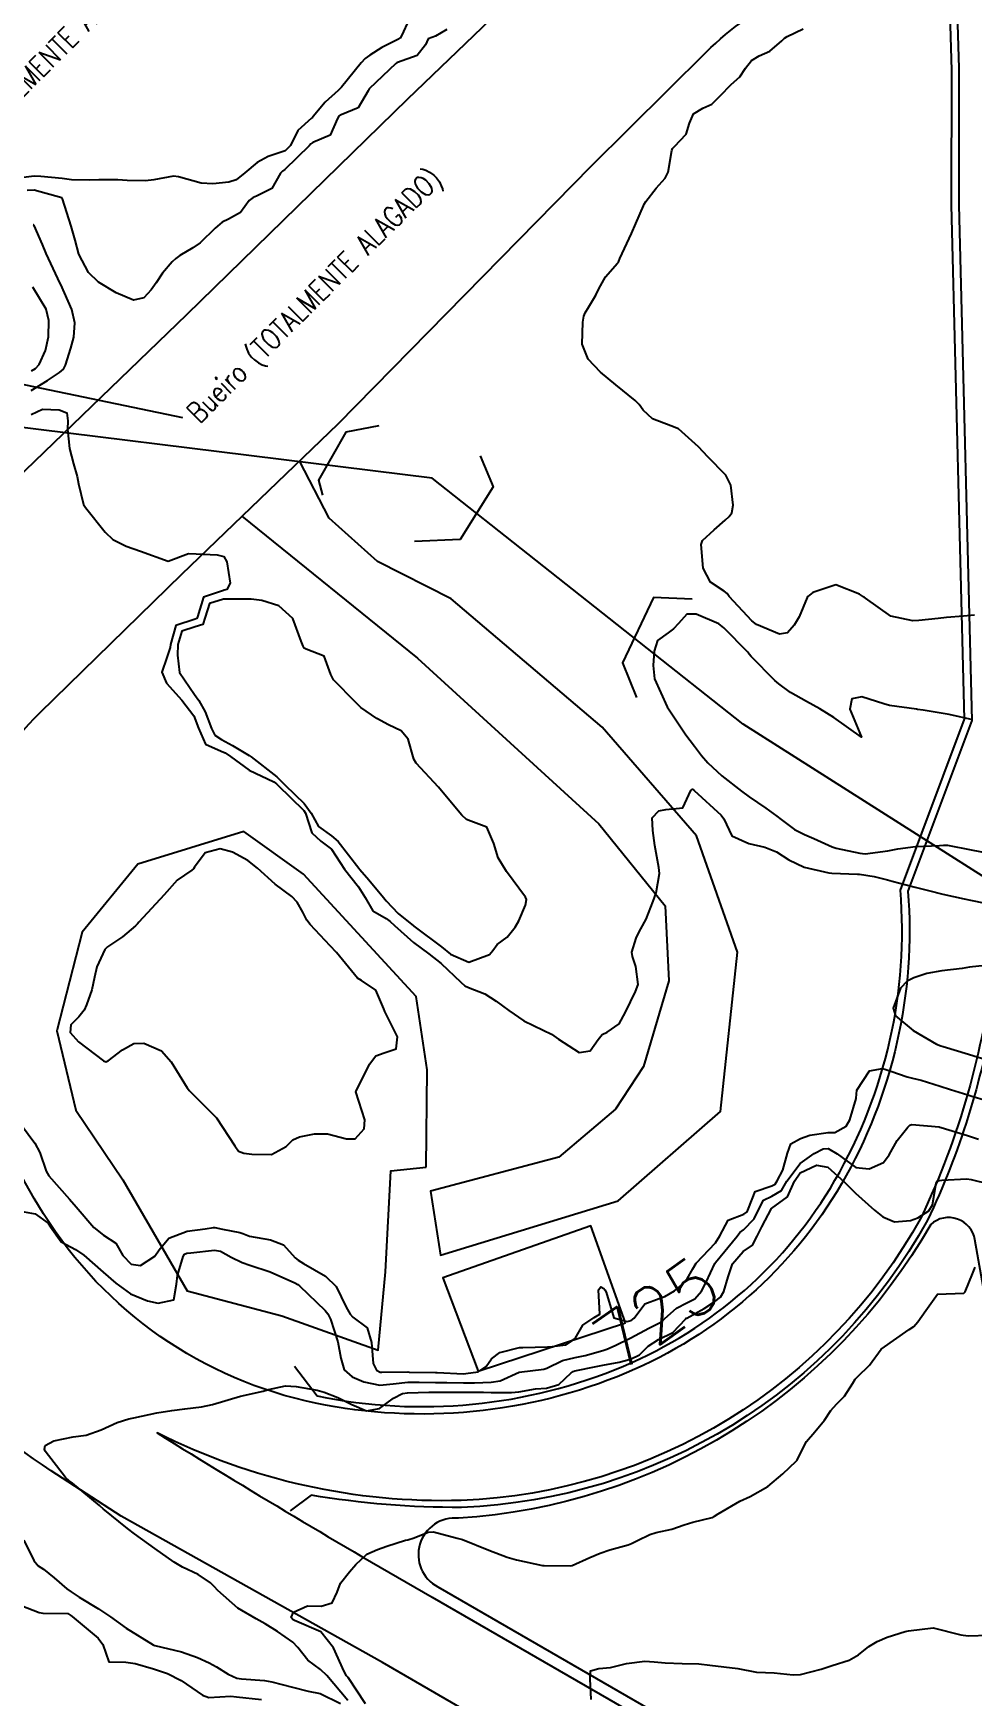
# Model space of a CAD drawing. Header units: metres. Extents: x 318500 to 325275, y 7408834 to 7428799.
# Drawn here: x 320517 to 320584.5, y 7414382.8 to 7414502.5 of the extents above; entities that cross this region are included whole.
import ezdxf
from ezdxf.enums import TextEntityAlignment as Align

# ---------------------------------------------------------------- set-up
doc = ezdxf.new("R2010")
doc.units = ezdxf.units.M
doc.header["$MEASUREMENT"] = 0
doc.linetypes.add('CONTINUO', pattern=[0])
for name, color, linetype in [('Canteiro', 45, 'Continuous'), ('Cemitério', 206, 'Continuous'), ('Cotas', 45, 'Continuous'), ('Curvas de Nivel 1m', 11, 'Continuous'), ('Curvas de Nivel 5m', 15, 'Continuous'), ('Edificações', 30, 'Continuous'), ('Hidrografia', 140, 'Continuous'), ('Pontes_Viadutos_Tubos', 190, 'Continuous'), ('TEXTO', 45, 'Continuous'), ('Vias Primárias', 230, 'Continuous'), ('Vias Secundárias', 230, 'Continuous')]:
    doc.layers.add(name, color=color, linetype=linetype)
doc.styles.add('ROMANS', font='romans', dxfattribs={"height": 0.2})
doc.styles.add('Style-STANDARD', font='STANDARD.shx')

msp = doc.modelspace()

# ---------------------------------------------------------------- linework, layer by layer
at = {"layer": 'Canteiro'}
msp.add_lwpolyline([(320590.76, 7414381.42), (320584.67, 7414415.72, 0.587022), (320581.5, 7414416.82, -0.25296), (320547.54, 7414395.68, 0.822652), (320546.06, 7414390.74), (320574.26, 7414374.45, -0.123377), (320593.14, 7414356.34, 0.045584), (320594.18, 7414355.1, 1.138892), (320595.04, 7414355.6), (320590.76, 7414381.42)], format="xyb", dxfattribs=at)
at = {"layer": 'Cemitério'}
msp.add_lwpolyline([(320545.21, 7414420.94), (320545.3, 7414427.93), (320544.49, 7414433.2), (320536.4, 7414442), (320532.12, 7414445.09), (320524.49, 7414442.73), (320520.49, 7414437.83), (320518.67, 7414430.75), (320520.04, 7414425.03), (320523.4, 7414420.03), (320528.03, 7414412.04), (320534.85, 7414410.23), (320541.76, 7414407.78), (320542.3, 7414413.41), (320542.67, 7414420.67), (320545.21, 7414420.94)], dxfattribs=at)
at = {"layer": 'Curvas de Nivel 1m', "flags": 128}
for points, elevation in [([(320543.99, 7414503.52), (320543.45, 7414502.32), (320543.35, 7414502.15), (320543.18, 7414502.05), (320542.02, 7414501.48), (320541.16, 7414500.93), (320540.82, 7414500.69), (320540.55, 7414500.36), (320539.13, 7414498.63), (320539.01, 7414498.5), (320538.88, 7414498.38), (320537.95, 7414497.55), (320537.1, 7414496.51), (320537.05, 7414496.45), (320536.98, 7414496.4), (320536, 7414495.5), (320535.47, 7414494.42), (320535.07, 7414494.03), (320533.86, 7414493.64), (320533.06, 7414493.21), (320532.19, 7414492.46), (320531.55, 7414491.96), (320531.04, 7414491.78), (320529.87, 7414491.67), (320529.04, 7414491.72), (320527.4, 7414492.17), (320527.05, 7414492.21), (320525.64, 7414491.95), (320525.04, 7414491.89), (320523.71, 7414491.91), (320523.04, 7414491.95), (320521.68, 7414491.96), (320521.04, 7414491.93), (320519.71, 7414491.96), (320519.04, 7414492.04), (320517.51, 7414492.2), (320517.04, 7414492.23), (320515.67, 7414492.05)], 723), ([(320546.71, 7414502.76), (320545.88, 7414502.29), (320545.36, 7414502.11), (320545.17, 7414501.67), (320544.57, 7414500.89), (320543.15, 7414500.39), (320543.1, 7414500.37), (320543.03, 7414500.32), (320541.13, 7414498.5), (320541.04, 7414498.35), (320540.34, 7414497.13), (320539.1, 7414496.63), (320538.93, 7414496.54), (320538.85, 7414496.37), (320538.31, 7414495.16), (320537.07, 7414494.65), (320536.92, 7414494.55), (320536.8, 7414494.4), (320535.05, 7414492.69), (320534.9, 7414492.58), (320534.75, 7414492.43), (320534.13, 7414491.34), (320533.03, 7414490.79), (320532.79, 7414490.69), (320532.49, 7414490.46), (320531.87, 7414489.61), (320531, 7414489.13), (320530.56, 7414488.92), (320530.05, 7414488.49), (320528.98, 7414487.43), (320528.43, 7414487.06), (320527.51, 7414486.52), (320527.21, 7414486.29), (320526.96, 7414486.05), (320526.26, 7414485.23), (320525.81, 7414484.55), (320525.45, 7414484.04), (320524.92, 7414483.46), (320524.18, 7414483.31), (320522.93, 7414483.83), (320521.66, 7414484.6), (320520.95, 7414485.28), (320520.25, 7414486.62), (320519.98, 7414487.62), (320519.7, 7414488.63), (320519.08, 7414490.58), (320519.04, 7414490.64), (320519.02, 7414490.65), (320517.03, 7414491.22), (320516.53, 7414491.18)], 722), ([(320584.63, 7414460.63), (320583.84, 7414460.57), (320582.63, 7414460.47), (320582.02, 7414460.41), (320580.63, 7414460.26), (320580.21, 7414460.23), (320578.63, 7414460.57), (320576.81, 7414461.87), (320576.71, 7414461.93), (320576.65, 7414461.96), (320576.38, 7414462.15), (320574.66, 7414462.82), (320573.02, 7414462.28), (320572.65, 7414461.99), (320572.62, 7414461.92), (320572.04, 7414460.52), (320571.68, 7414459.93), (320571.19, 7414459.36), (320570.61, 7414459.27), (320568.96, 7414459.97), (320568.62, 7414460.23), (320567, 7414461.99), (320566.85, 7414462.19), (320566.65, 7414462.37), (320565.65, 7414463.01), (320565.13, 7414464.02), (320564.99, 7414465.73), (320565.08, 7414466.02), (320565.93, 7414466.79), (320566.72, 7414467.48), (320566.99, 7414467.73), (320567.19, 7414467.99), (320567.29, 7414468.55), (320567.13, 7414469.99), (320566.76, 7414470.72), (320565.46, 7414472.02), (320564.79, 7414472.76), (320563.37, 7414474.04), (320562.81, 7414474.27), (320561.5, 7414474.76), (320560.82, 7414475.38), (320560.54, 7414475.8), (320560.25, 7414476.09), (320558.85, 7414477.21), (320557.76, 7414478.12), (320556.87, 7414479.05), (320556.44, 7414480.14), (320556.48, 7414481.71), (320556.56, 7414482.14), (320556.65, 7414482.4), (320556.92, 7414482.82), (320557.41, 7414483.65), (320557.62, 7414484.12), (320558.1, 7414484.97), (320558.97, 7414485.97), (320559.04, 7414486.04), (320559.07, 7414486.11), (320559.15, 7414486.29), (320559.97, 7414488.1), (320560.28, 7414488.81), (320560.84, 7414490.08), (320560.9, 7414490.2), (320561.02, 7414490.4), (320561.76, 7414491.35), (320562.39, 7414492.07), (320562.62, 7414492.5), (320562.88, 7414494.06), (320562.92, 7414494.21), (320563.07, 7414494.35), (320563.91, 7414495.23), (320564.16, 7414496.04), (320564.44, 7414496.71), (320565.12, 7414497.12), (320565.75, 7414497.39), (320566.35, 7414498.01), (320567.14, 7414498.81), (320567.77, 7414499.36), (320568.18, 7414499.99), (320568.6, 7414500.54), (320569.16, 7414500.87), (320569.93, 7414501.2), (320570.79, 7414501.96), (320570.99, 7414502.14), (320571.18, 7414502.26), (320572.32, 7414502.81)], 722), ([(320516.83, 7414476.81), (320517.99, 7414477.51), (320518.85, 7414478.1), (320519.15, 7414478.34), (320519.29, 7414478.63), (320519.66, 7414479.84), (320519.89, 7414480.63), (320519.96, 7414481.68), (320519.75, 7414482.63), (320518.94, 7414484.43), (320518.83, 7414484.64), (320518.73, 7414484.86), (320517.9, 7414486.66), (320517.63, 7414487.31), (320517.04, 7414488.67), (320516.99, 7414488.73), (320516.95, 7414488.71)], 721), ([(320516.81, 7414475.07), (320517.63, 7414475.47), (320518.82, 7414475.41), (320519.38, 7414475.2), (320519.46, 7414474.63), (320519.42, 7414474.01), (320519.58, 7414472.63), (320519.86, 7414471.52), (320520.12, 7414470.62), (320520.22, 7414470.09), (320520.59, 7414468.61), (320520.73, 7414468.39), (320522.13, 7414466.6), (320522.69, 7414466.09), (320523.65, 7414465.61), (320524.68, 7414465.25), (320526.67, 7414464.53), (320528.13, 7414465.07), (320528.68, 7414465.05), (320530.19, 7414464.98), (320530.68, 7414464.86), (320530.89, 7414464.48), (320531.12, 7414462.94), (320530.88, 7414462.48), (320530.7, 7414462.43), (320530.65, 7414462.42), (320529.21, 7414461.93), (320528.78, 7414460.51), (320528.74, 7414460.39), (320528.62, 7414460.35), (320527.23, 7414459.9), (320526.83, 7414458.53), (320526.81, 7414458.31), (320526.58, 7414457.59), (320526.21, 7414456.54), (320526.56, 7414455.74), (320527.65, 7414454.52), (320528.52, 7414453.4), (320528.86, 7414452.5), (320529.36, 7414451.36), (320530.49, 7414450.85), (320530.76, 7414450.74), (320531.15, 7414450.47), (320532.48, 7414449.5), (320534.26, 7414448.64), (320534.46, 7414448.5), (320534.54, 7414448.43), (320536.43, 7414446.59), (320536.54, 7414446.4), (320537, 7414444.98), (320537.65, 7414444.38), (320538.4, 7414443.81), (320539.34, 7414442.36), (320540.36, 7414441.09), (320540.84, 7414440.34), (320541.38, 7414439.37), (320542.33, 7414438.81), (320542.63, 7414438.61), (320542.94, 7414438.31), (320544.31, 7414437.1), (320545.4, 7414436.28), (320546.29, 7414435.58), (320547.7, 7414434.25), (320547.99, 7414433.97), (320548.27, 7414433.85), (320549.44, 7414433.4), (320550.26, 7414432.88), (320551.15, 7414432.2), (320552.24, 7414431.46), (320553.62, 7414430.78), (320554.23, 7414430.5), (320554.72, 7414430.15), (320556.21, 7414429.19), (320557.02, 7414429.31), (320557.59, 7414430.12), (320557.87, 7414430.47), (320558.23, 7414430.64), (320559.1, 7414431.24), (320559.56, 7414432.09), (320560.26, 7414433.56), (320560.45, 7414434.08), (320560.29, 7414435.37), (320560.06, 7414436.08), (320560, 7414436.39), (320560.32, 7414437.41), (320560.54, 7414437.87), (320560.66, 7414438.08), (320561.04, 7414438.77), (320561.54, 7414440.06), (320561.75, 7414440.67), (320561.99, 7414442.06), (320561.94, 7414442.5), (320561.65, 7414444.06), (320561.51, 7414445.15), (320561.46, 7414446.06), (320561.94, 7414446.56), (320562.44, 7414446.65), (320563.68, 7414446.79), (320564.25, 7414448.03), (320564.36, 7414448.13), (320564.46, 7414448.06), (320564.49, 7414448.03), (320566.43, 7414446.26), (320566.61, 7414446), (320567.19, 7414444.76), (320568.41, 7414444.22), (320569.57, 7414443.96), (320570.4, 7414443.61), (320571.28, 7414443.05), (320572.39, 7414442.51), (320574.17, 7414442.11), (320574.38, 7414442.09), (320576.24, 7414442.01), (320576.38, 7414442), (320577.42, 7414441.85), (320578.38, 7414441.61), (320578.71, 7414441.5), (320580.37, 7414441.07), (320581.33, 7414440.83), (320582.36, 7414440.58), (320583.89, 7414440.23), (320584.36, 7414440.13), (320586.35, 7414439.73)], 722), ([(320584.53, 7414453.11), (320582.83, 7414453.5), (320582.54, 7414453.55), (320580.95, 7414453.81), (320580.54, 7414453.86), (320580.48, 7414453.87), (320578.54, 7414454.15), (320578.13, 7414454.27), (320576.55, 7414454.77), (320575.82, 7414454.61), (320575.68, 7414453.88), (320576.51, 7414451.87), (320574.53, 7414453.27), (320573.52, 7414453.91), (320572.55, 7414454.44), (320571.42, 7414455.08), (320570.57, 7414455.69), (320570.28, 7414455.95), (320568.59, 7414457.66), (320568.45, 7414457.83), (320568.34, 7414457.97), (320566.62, 7414459.74), (320566.26, 7414460.01), (320564.63, 7414460.72), (320563.96, 7414460.71), (320563.35, 7414460.04), (320563, 7414459.66), (320562.61, 7414459.38), (320561.84, 7414458.82), (320561.6, 7414458.06), (320561.53, 7414457.01), (320561.64, 7414456.06), (320562.54, 7414454.05), (320563.89, 7414452.04), (320564.5, 7414451.21), (320565.01, 7414450.54), (320565.46, 7414450.02), (320566.48, 7414449.08), (320567.9, 7414447.98), (320568.45, 7414447.58), (320569.65, 7414446.75), (320570.43, 7414446.19), (320570.74, 7414445.95), (320571.71, 7414445.22), (320572.42, 7414444.86), (320573.09, 7414444.58), (320574.41, 7414443.98), (320574.69, 7414443.89), (320576.4, 7414443.51), (320576.79, 7414443.48), (320578.41, 7414443.69), (320578.53, 7414443.71), (320579.14, 7414443.83), (320580.41, 7414443.99), (320582.13, 7414444.07), (320582.41, 7414444.09), (320582.71, 7414444.09), (320584.41, 7414443.76), (320586.4, 7414443.38)], 721), ([(320586.09, 7414435.52), (320584.29, 7414435.31), (320583.75, 7414435.23), (320582.29, 7414435.05), (320581.22, 7414434.87), (320580.28, 7414434.55), (320579.79, 7414434.31), (320579.32, 7414433.82), (320578.8, 7414432.38), (320578.97, 7414431.83), (320580.23, 7414430.77), (320581.91, 7414429.79), (320582.22, 7414429.67), (320582.39, 7414429.62), (320584.21, 7414429.06), (320585.21, 7414428.75)], 722), ([(320516.13, 7414423.95), (320517.09, 7414422.66), (320517.44, 7414421.99), (320517.89, 7414420.64), (320518.09, 7414420.31), (320519.57, 7414418.62), (320520.05, 7414418.07), (320521.33, 7414416.6), (320522.02, 7414416.05), (320522.9, 7414415.46), (320523.41, 7414414.57), (320524, 7414413.96), (320524.69, 7414413.86), (320525.71, 7414414.53), (320526.01, 7414414.99), (320526.72, 7414415.83), (320528.03, 7414416.34), (320529.34, 7414416.49), (320529.92, 7414416.59), (320530.03, 7414416.6), (320530.57, 7414416.47), (320531.81, 7414416.23), (320532.03, 7414416.16), (320532.51, 7414415.96), (320534.02, 7414415.71), (320534.95, 7414415.35), (320535.81, 7414414.4), (320536.01, 7414414.25), (320536.39, 7414414.01), (320537.99, 7414413.1), (320538.74, 7414412.36), (320539.47, 7414410.85), (320539.76, 7414410.35), (320539.95, 7414410.14), (320540.98, 7414409.38), (320541.28, 7414408.33), (320541.41, 7414406.82), (320541.64, 7414406.32), (320541.9, 7414406.19), (320542.04, 7414406.18), (320543.9, 7414406.2), (320544, 7414406.19), (320545.9, 7414406.15), (320546.02, 7414406.15), (320547.9, 7414406.07), (320548.06, 7414406.08), (320548.96, 7414406.22), (320549.53, 7414406.59), (320549.91, 7414407.14), (320550.51, 7414407.61), (320551.93, 7414407.96), (320552.16, 7414407.96), (320553.93, 7414408), (320554.08, 7414408.01), (320555.24, 7414408.14), (320555.93, 7414408.6), (320556.49, 7414409.57), (320557.3, 7414410.12), (320557.71, 7414410.36), (320557.61, 7414412.11), (320557.78, 7414412.32), (320557.98, 7414412.21), (320558.07, 7414412.11), (320558.15, 7414411.94), (320558.71, 7414410.1), (320559.68, 7414409.82), (320559.95, 7414409.9), (320560.16, 7414410.08), (320560.94, 7414411.09), (320561.97, 7414411.49), (320562.38, 7414411.64), (320563.07, 7414412.04), (320563.57, 7414412.45), (320563.99, 7414412.91), (320564.4, 7414413.63), (320564.64, 7414414.02), (320566.03, 7414415.5), (320566.32, 7414416), (320566.93, 7414417.11), (320568.05, 7414417.56), (320568.29, 7414417.73), (320568.38, 7414417.97), (320568.87, 7414419.17), (320570.08, 7414419.59), (320570.31, 7414419.72), (320570.46, 7414419.94), (320570.87, 7414420.71), (320571.19, 7414421.93), (320571.44, 7414422.61), (320572.13, 7414422.99), (320572.8, 7414423.24), (320574.13, 7414423.43), (320574.59, 7414423.43), (320575.41, 7414423.88), (320575.68, 7414424.34), (320576.14, 7414425.87), (320576.14, 7414425.9), (320576.18, 7414426.47), (320577.1, 7414427.86), (320578.02, 7414428.02), (320578.19, 7414427.99), (320578.63, 7414427.83), (320579.79, 7414427.42), (320580.19, 7414427.33), (320580.81, 7414427.18), (320582.18, 7414426.76), (320582.92, 7414426.52), (320584.17, 7414426.14), (320584.46, 7414426.05), (320585.42, 7414425.74)], 723), ([(320516.05, 7414417.76), (320517.11, 7414417.58), (320518.03, 7414416.9), (320518.21, 7414416.64), (320518.97, 7414415.57), (320520.01, 7414415), (320520.61, 7414414.6), (320521.99, 7414413.37), (320522.9, 7414412.58), (320523.97, 7414411.81), (320525.19, 7414411.31), (320525.96, 7414411.15), (320527.08, 7414411.4), (320527.27, 7414412.52), (320527.35, 7414413.15), (320527.75, 7414414.51), (320527.84, 7414414.68), (320528.01, 7414414.75), (320528.29, 7414414.78), (320530.01, 7414414.96), (320530.43, 7414414.89), (320531.19, 7414414.46), (320532, 7414414.07), (320532.55, 7414413.89), (320533.99, 7414413.41), (320535.78, 7414412.61), (320535.98, 7414412.5), (320536.12, 7414412.4), (320537.95, 7414410.63), (320538.15, 7414410.37), (320538.33, 7414409.99), (320538.87, 7414408.36), (320539.08, 7414407.19), (320539.32, 7414406.36), (320539.89, 7414405.86), (320540.73, 7414405.49), (320541.88, 7414405.25), (320542.84, 7414405.35), (320543.89, 7414405.46), (320544.71, 7414405.46), (320545.89, 7414405.45), (320546.71, 7414405.44), (320547.89, 7414405.41), (320548.7, 7414405.42), (320549.89, 7414405.46), (320550.54, 7414405.56), (320551.9, 7414406.19), (320553.67, 7414406.4), (320553.9, 7414406.48), (320555.03, 7414407.03), (320555.92, 7414407.23), (320556.66, 7414407.38), (320557.92, 7414407.74), (320558.2, 7414407.83), (320558.81, 7414408.1), (320559.94, 7414408.66), (320561.22, 7414409.34), (320561.95, 7414409.72), (320562.16, 7414409.84), (320562.38, 7414410.05), (320563.21, 7414410.79), (320563.97, 7414411.17), (320564.53, 7414411.47), (320565.02, 7414412.01), (320565.35, 7414412.65), (320565.96, 7414414), (320566.01, 7414414.08), (320567.57, 7414415.98), (320567.78, 7414416.23), (320568.04, 7414416.43), (320568.8, 7414417.21), (320569.15, 7414417.96), (320569.46, 7414418.57), (320570.07, 7414418.84), (320570.76, 7414419.26), (320571.14, 7414419.93), (320572.1, 7414421.2), (320573.11, 7414421.91), (320573.76, 7414422.25), (320574.12, 7414422.27), (320574.76, 7414421.88), (320576.1, 7414420.91), (320577.06, 7414420.81), (320578.1, 7414421.28), (320578.5, 7414421.83), (320579.09, 7414422.86), (320579.84, 7414423.81), (320579.99, 7414423.96), (320580.14, 7414423.99), (320582.1, 7414423.83), (320582.14, 7414423.82), (320582.24, 7414423.79), (320584.13, 7414423.2), (320584.92, 7414422.95)], 724), ([(320540.86, 7414382.33), (320539.61, 7414384.22), (320539.5, 7414384.35), (320539.31, 7414384.66), (320538.55, 7414386.36), (320537.65, 7414387.5), (320535.74, 7414388.32), (320535.66, 7414388.37), (320535.62, 7414388.4), (320535.52, 7414388.54), (320535.67, 7414388.92), (320536.69, 7414389.37), (320537.67, 7414389.35), (320538.45, 7414389.59), (320538.83, 7414390.36), (320539.05, 7414391), (320539.7, 7414391.83), (320540.17, 7414392.34), (320540.96, 7414393.09), (320541.73, 7414393.44), (320542.38, 7414393.66), (320543.74, 7414394.09), (320543.89, 7414394.13), (320544.36, 7414394.28), (320545.35, 7414394.67), (320545.75, 7414394.71), (320547.45, 7414394.24), (320547.74, 7414394.18), (320547.83, 7414394.15), (320549.73, 7414393.37), (320551.03, 7414392.88), (320551.72, 7414392.69), (320553.58, 7414392.29), (320553.71, 7414392.27), (320555.59, 7414392.25), (320555.71, 7414392.28), (320556.98, 7414392.85), (320557.73, 7414393.17), (320558.43, 7414393.4), (320559.74, 7414393.76), (320559.97, 7414393.85), (320560.4, 7414394.07), (320561.29, 7414394.51), (320561.75, 7414394.65), (320562.89, 7414394.9), (320563.76, 7414395.2), (320564.39, 7414395.39), (320565.77, 7414395.74), (320565.94, 7414395.82), (320566.2, 7414395.99), (320567.78, 7414396.91), (320568.5, 7414397.24), (320569.79, 7414397.95), (320570.86, 7414398.88), (320571.82, 7414399.78), (320571.88, 7414399.86), (320571.91, 7414399.92), (320572.56, 7414401.19), (320573.17, 7414401.9), (320573.86, 7414402.73), (320574.32, 7414403.44), (320574.72, 7414403.88), (320575.29, 7414404.47), (320575.89, 7414405.39), (320576.07, 7414405.69), (320576.24, 7414405.86), (320577.08, 7414406.69), (320577.93, 7414407.84), (320579.94, 7414409.26), (320580.27, 7414409.48), (320580.56, 7414409.8), (320581.13, 7414410.63), (320581.98, 7414411.79), (320583.87, 7414411.87), (320583.98, 7414411.97), (320584.5, 7414413.25), (320584.69, 7414413.75)], 726), ([(320515.67, 7414389.56), (320517.4, 7414388.9), (320517.66, 7414388.84), (320519.45, 7414388.82), (320519.66, 7414388.69), (320519.76, 7414388.61), (320521.64, 7414387.06), (320521.96, 7414386.59), (320522.4, 7414385.36), (320523.62, 7414385.32), (320524.3, 7414385.23), (320525.61, 7414384.85), (320526.61, 7414384.52), (320527.6, 7414384), (320529.13, 7414382.94), (320529.58, 7414382.78), (320531.17, 7414382.87), (320531.59, 7414382.84), (320533.38, 7414382.63)], 726), ([(320557.08, 7414382.63), (320557.02, 7414384.12), (320557.04, 7414384.69), (320557.62, 7414384.87), (320558.46, 7414384.94), (320559.62, 7414385.24), (320560.95, 7414385.39), (320561.62, 7414385.34), (320562.39, 7414385.28), (320563.62, 7414385.24), (320564.81, 7414385.2), (320565.62, 7414385.12), (320566.63, 7414385), (320567.62, 7414384.86), (320568.96, 7414384.61), (320569.62, 7414384.57), (320570.23, 7414384.55), (320571.61, 7414384.42), (320572.14, 7414384.44), (320573.62, 7414384.83), (320574.41, 7414385.09), (320575.63, 7414385.46), (320576.29, 7414385.86), (320577.04, 7414386.44), (320577.64, 7414386.82), (320578.35, 7414387.13), (320579.66, 7414387.53), (320579.89, 7414387.58), (320581.66, 7414387.79), (320583.65, 7414387.3), (320584.18, 7414387.23), (320585.65, 7414387.26)], 727)]:
    msp.add_lwpolyline(points, dxfattribs=dict(at, elevation=elevation))
for points, elevation in [([(320550.99, 7414442.2), (320550.39, 7414443.18), (320550.08, 7414444.21), (320549.58, 7414445.38), (320548.43, 7414445.81), (320548.11, 7414445.93), (320547.78, 7414446.25), (320546.45, 7414447.86), (320546.1, 7414448.27), (320544.49, 7414450), (320544.33, 7414450.29), (320543.93, 7414451.72), (320543.41, 7414452.31), (320542.52, 7414452.74), (320541.66, 7414453.2), (320540.53, 7414454.01), (320540.15, 7414454.35), (320538.56, 7414455.99), (320538.36, 7414456.37), (320537.89, 7414457.69), (320536.59, 7414458.19), (320536.45, 7414458.27), (320536.37, 7414458.4), (320536.23, 7414458.77), (320535.62, 7414460.41), (320534.63, 7414461.32), (320533.4, 7414461.69), (320532.64, 7414461.78), (320531.32, 7414461.79), (320530.64, 7414461.79), (320529.65, 7414461.48), (320529.34, 7414460.5), (320529.15, 7414459.96), (320528.61, 7414459.79), (320527.64, 7414459.48), (320527.36, 7414458.52), (320527.34, 7414457.77), (320527.49, 7414456.52), (320528.55, 7414454.93), (320528.88, 7414454.5), (320529.34, 7414453.69), (320529.79, 7414452.49), (320530.03, 7414452.01), (320530.5, 7414451.7), (320531.3, 7414451.27), (320532.49, 7414450.55), (320532.64, 7414450.45), (320534.47, 7414449), (320535.09, 7414448.42), (320536.44, 7414447.09), (320536.94, 7414446.39), (320537.47, 7414445.44), (320538.41, 7414444.76), (320538.9, 7414444.37), (320540.38, 7414442.43), (320540.45, 7414442.35), (320541.1, 7414441.61), (320542.16, 7414440.32), (320542.25, 7414440.22), (320542.35, 7414440.1), (320543.21, 7414439.18), (320544.3, 7414438.29), (320544.33, 7414438.27), (320544.42, 7414438.2), (320546.31, 7414436.77), (320546.96, 7414436.26), (320548.29, 7414435.67), (320549.76, 7414436.22), (320550, 7414436.51), (320550.31, 7414436.94), (320551.05, 7414437.47), (320551.61, 7414438.2), (320551.88, 7414438.65), (320552.35, 7414439.77), (320552.42, 7414440.19), (320552.35, 7414440.35)], 721), ([(320533.08, 7414442.44), (320532.39, 7414443), (320531.29, 7414443.58), (320530.4, 7414443.82), (320529.34, 7414443.55), (320528.57, 7414442.51), (320528.49, 7414442.39), (320528.38, 7414442.3), (320527.32, 7414441.57), (320526.37, 7414440.53), (320524.56, 7414438.56), (320524.46, 7414438.43), (320524.33, 7414438.29), (320523.38, 7414437.51), (320522.3, 7414436.77), (320522.2, 7414436.69), (320522.12, 7414436.59), (320521.53, 7414435.34), (320521.36, 7414434.6), (320521.17, 7414433.69), (320520.8, 7414432.6), (320520.64, 7414432.22), (320520.24, 7414431.75), (320519.66, 7414431.18), (320519.63, 7414430.62), (320520.21, 7414429.94), (320522.02, 7414428.59), (320522.19, 7414428.52), (320522.36, 7414428.59), (320523.39, 7414429.38), (320524.21, 7414429.82), (320524.91, 7414429.85), (320526.2, 7414429.29), (320526.88, 7414428.52), (320528.04, 7414426.64), (320528.12, 7414426.51), (320528.17, 7414426.44), (320530.14, 7414424.48), (320531.47, 7414422.46), (320531.73, 7414422.08), (320532.1, 7414421.94), (320532.69, 7414421.86), (320534.1, 7414421.84), (320535.15, 7414422.41), (320535.63, 7414422.89), (320536.12, 7414423.11), (320537.18, 7414423.33), (320538.12, 7414423.34), (320539.49, 7414422.98), (320540.12, 7414422.98), (320540.77, 7414423.7), (320540.8, 7414424.34), (320540.17, 7414426.35), (320541.14, 7414428.34), (320541.6, 7414428.93), (320542.2, 7414429.15), (320543.07, 7414429.45), (320543.15, 7414430.31), (320542.25, 7414432.14), (320542.18, 7414432.32), (320541.61, 7414433.67), (320540.57, 7414434.35), (320540.27, 7414434.52), (320538.76, 7414436.37), (320538.31, 7414436.86), (320536.87, 7414438.39), (320536.64, 7414438.7), (320536.34, 7414439.28), (320535.94, 7414440), (320535.55, 7414440.41), (320534.36, 7414441.29)], 722)]:
    msp.add_lwpolyline(points, close=True, dxfattribs=dict(at, elevation=elevation))
at = {"layer": 'Curvas de Nivel 5m', "flags": 128}
for points, elevation in [([(320516.85, 7414478.22), (320517.14, 7414478.39), (320517.39, 7414478.66), (320517.86, 7414479.67), (320518.07, 7414480.65), (320518.09, 7414481.84), (320517.89, 7414482.66), (320516.93, 7414484.23)], 720), ([(320539.58, 7414382.57), (320538.08, 7414384.37), (320537.61, 7414384.8), (320536.7, 7414385.46), (320536, 7414386.39), (320535.64, 7414386.77), (320534.54, 7414387.53), (320533.65, 7414388.08), (320532.99, 7414388.44), (320531.67, 7414389.21), (320530.23, 7414390.47), (320529.97, 7414390.76), (320529.7, 7414391.02), (320528.82, 7414391.62), (320527.71, 7414392.17), (320527.1, 7414392.52), (320525.72, 7414393.51), (320524.24, 7414394.55), (320523.75, 7414394.94), (320521.99, 7414396.36), (320521.77, 7414396.55), (320521.72, 7414396.59), (320519.79, 7414398.2), (320519.55, 7414398.38), (320519.28, 7414398.62), (320517.82, 7414400.51), (320517.78, 7414400.64), (320517.82, 7414400.91), (320518.44, 7414401.24), (320519.83, 7414401.53), (320520.78, 7414401.66), (320521.84, 7414402.03), (320523, 7414402.57), (320523.85, 7414402.83), (320524.21, 7414402.91), (320525.86, 7414403.25), (320526.94, 7414403.44), (320527.86, 7414403.56), (320529.06, 7414403.69), (320529.86, 7414403.87), (320531.87, 7414404.45), (320533.49, 7414404.82), (320533.88, 7414404.93), (320535.1, 7414405.2), (320535.88, 7414405.15), (320537.38, 7414404.88), (320537.88, 7414404.74), (320538.86, 7414404.36), (320539.87, 7414403.85), (320540.93, 7414403.4), (320541.86, 7414403.57), (320542.87, 7414404.31), (320543.52, 7414404.65), (320543.88, 7414404.71), (320545.41, 7414404.74), (320545.88, 7414404.75), (320547.38, 7414404.74), (320547.88, 7414404.74), (320549.35, 7414404.74), (320549.88, 7414404.73), (320551.35, 7414404.72), (320551.88, 7414404.78), (320553.08, 7414404.98), (320553.88, 7414405.03), (320554.75, 7414405.29), (320555.64, 7414406.13), (320555.79, 7414406.24), (320555.9, 7414406.28), (320557.43, 7414406.59), (320557.91, 7414406.68), (320559.1, 7414406.91), (320559.92, 7414407.13), (320560.55, 7414407.44), (320561.17, 7414408.06), (320561.93, 7414408.54), (320562.94, 7414409.04), (320563.88, 7414410.03), (320563.91, 7414410.07), (320563.95, 7414410.08), (320565.21, 7414410.76), (320565.97, 7414411.27), (320566.37, 7414411.59), (320566.63, 7414411.99), (320566.94, 7414413.04), (320567.25, 7414413.98), (320568.02, 7414414.86), (320568.67, 7414415.32), (320569.01, 7414415.96), (320569.35, 7414416.65), (320570.04, 7414417.95), (320571.2, 7414418.8), (320571.69, 7414419.93), (320572.1, 7414420.53), (320573.28, 7414421.08), (320574.1, 7414420.94), (320575.26, 7414419.88), (320576.08, 7414419.06), (320577.44, 7414417.85), (320578.05, 7414417.35), (320578.88, 7414416.99), (320580.05, 7414417.1), (320580.56, 7414417.29), (320581.35, 7414417.8), (320581.63, 7414418.23), (320581.89, 7414419.79), (320581.96, 7414419.92), (320582.09, 7414419.98), (320582.3, 7414419.99), (320584.09, 7414420.09), (320584.39, 7414420.05), (320585.68, 7414419.74)], 725), ([(320516.28, 7414394.11), (320517.01, 7414392.65), (320517.32, 7414392.26), (320517.7, 7414392.01), (320518.47, 7414391.4), (320519.38, 7414390.61), (320519.69, 7414390.38), (320520.27, 7414390.01), (320521.67, 7414389.16), (320522.51, 7414388.58), (320523.65, 7414387.78), (320525.59, 7414386.57), (320525.63, 7414386.55), (320525.72, 7414386.53), (320527.63, 7414386.06), (320528.78, 7414385.65), (320529.62, 7414385.27), (320530.14, 7414385), (320530.97, 7414384.46), (320531.61, 7414384.18), (320531.93, 7414384.13), (320533.6, 7414384), (320534.11, 7414383.91), (320535.6, 7414383.52), (320536.73, 7414383.24), (320537.59, 7414383.06), (320539.06, 7414382.36)], 725)]:
    msp.add_lwpolyline(points, dxfattribs=dict(at, elevation=elevation))
at = {"layer": 'Edificações'}
msp.add_lwpolyline([(320559.54, 7414409.73), (320557.06, 7414416.71), (320546.42, 7414412.97), (320548.95, 7414406.26), (320559.54, 7414409.73)], close=True, dxfattribs=at)
at = {"layer": 'Hidrografia'}
msp.add_lwpolyline([(320682.38, 7414401.5), (320677.72, 7414403.17), (320675.92, 7414407.25), (320673.77, 7414409.7), (320668.73, 7414411.08), (320664.64, 7414413.31), (320662, 7414420.68), (320661.48, 7414427.53), (320658.34, 7414429.76), (320650, 7414432.69), (320606.38, 7414428.44), (320568, 7414452.79), (320545.64, 7414470.5), (320504.13, 7414475.63), (320452.47, 7414500.39)], dxfattribs=at)
at = {"layer": 'Pontes_Viadutos_Tubos'}
for points in [[(320535.76, 7414406.62), (320537.38, 7414404.48, 0.151731), (320559.4, 7414406.62, 0.162986), (320574.61, 7414419.99, 0.153479), (320579.31, 7414440.86), (320583.91, 7414453.16), (320582.98, 7414490.14), (320583.02, 7414499.84), (320582.71, 7414510.32), (320582.63, 7414522.86), (320582.49, 7414536.56), (320582.27, 7414548.95), (320582.11, 7414562.4), (320581.62, 7414575.27), (320581.86, 7414587.37), (320582.06, 7414599.35), (320582.17, 7414617.78), (320582.6, 7414642.74), (320582.6, 7414666.21), (320582.82, 7414687.37), (320583.03, 7414712.6)], [(320587.24, 7414406.28), (320587.24, 7414406.29), (320589.79, 7414411.02), (320586.05, 7414432.37, -0.069247), (320581.27, 7414417.12, -0.262942), (320547.76, 7414396.46, -0.043783), (320536.96, 7414397.34), (320535.45, 7414396.21, 0.000034)]]:
    msp.add_lwpolyline(points, format="xyb", dxfattribs=at)
for points in [[(320541.81, 7414474.25), (320539.43, 7414473.81), (320537.48, 7414470.35), (320537.77, 7414469.27)], [(320549.1, 7414472.1), (320550.03, 7414469.88), (320547.67, 7414466.09), (320544.38, 7414465.95)], [(320564.35, 7414461.78), (320561.56, 7414461.92), (320559.34, 7414457.21), (320560.34, 7414454.71)]]:
    msp.add_lwpolyline(points, dxfattribs=at)
at = {"layer": 'TEXTO', "linetype": 'CONTINUO'}
msp.add_polyline3d([(320501.42, 7414480.32, 721), (320527.71, 7414474.86, 721)], dxfattribs=at)
at = {"layer": 'Vias Primárias'}
for points in [[(320555.6, 7414377.45), (320542.07, 7414385.31), (320523.29, 7414395.82), (320518.26, 7414399.09, -0.149914), (320502.92, 7414417.44, -0.087869), (320499.01, 7414434.65, -0.123612), (320501.75, 7414448.32, -0.090081), (320512.95, 7414467.76), (320528.02, 7414482.27), (320543.9, 7414497.78), (320556.39, 7414509.8), (320570.77, 7414523.71), (320599.61, 7414550.07), (320604.33, 7414556.81, 0.288066), (320604.93, 7414569.1), (320602.74, 7414572.83), (320624.7, 7414594.61), (320627.95, 7414597.07, -0.223034), (320640.28, 7414604.08), (320652.51, 7414604.88), (320660.2, 7414605.02, 0.305056), (320682.11, 7414602.79), (320689.1, 7414606.23)], [(320583.21, 7414510.33), (320583.51, 7414500), (320583.52, 7414490.14), (320584.45, 7414453.07), (320579.85, 7414440.79, -0.152632), (320575.07, 7414419.73, -0.162986), (320559.61, 7414406.13, -0.151731), (320537.27, 7414403.96, -0.204819), (320517.71, 7414417.57, -0.11814), (320511.25, 7414436.84, -0.224847), (320517.47, 7414453.65), (320527.64, 7414463.6), (320538.88, 7414474.41), (320557.09, 7414492.94), (320565.36, 7414501.15, -0.180204), (320578.57, 7414507.15, -0.026622)]]:
    msp.add_lwpolyline(points, format="xyb", dxfattribs=at)
msp.add_lwpolyline([(320591.59, 7414381.56), (320587.82, 7414405.82), (320591.18, 7414405.95), (320586, 7414435.6, -0.083057), (320580.82, 7414417.35, -0.262822), (320547.74, 7414396.96, -0.124635), (320525.87, 7414401.82, 0.009247), (320545.65, 7414390), (320573.84, 7414373.72, -0.123478), (320592.43, 7414355.87, 0.042705), (320593.49, 7414354.59, -0.059004), (320597.53, 7414346.16, 0.013095), (320595.85, 7414355.89)], format="xyb", close=True, dxfattribs=at)
at = {"layer": 'Vias Secundárias'}
msp.add_lwpolyline([(320531.96, 7414467.75), (320544.59, 7414457.55), (320557.63, 7414445.63), (320562.4, 7414439.73), (320562.66, 7414434.33), (320560.84, 7414428.17), (320558.83, 7414425.11), (320554.75, 7414421.64), (320545.54, 7414419.21), (320546.24, 7414414.61), (320559.01, 7414418.52), (320566.39, 7414424.94), (320567.61, 7414436.41), (320564.65, 7414444.77), (320557.88, 7414452.58), (320547.01, 7414461.81), (320541.71, 7414464.5), (320538.24, 7414467.62), (320536.11, 7414471.74)], dxfattribs=at)

# ---------------------------------------------------------------- texts
at = {"layer": 'Cotas', "style": 'Style-STANDARD'}
msp.add_text('725', height=4, rotation=35.1008, dxfattribs=at).set_placement((320561.78, 7414410.45, 725), align=Align.MIDDLE_CENTER)
at = {"layer": 'TEXTO', "style": 'ROMANS', "width": 0.8}
for s, p in [('Fundo (TOTALMENTE ALAGADO)', (320508.97, 7414490.63)), ('Bueiro (TOTALMENTE ALAGADO)', (320528.93, 7414474.36))]:
    msp.add_text(s, height=1.5, rotation=45, dxfattribs=at).set_placement(p)

doc.saveas('drawing.dxf')
